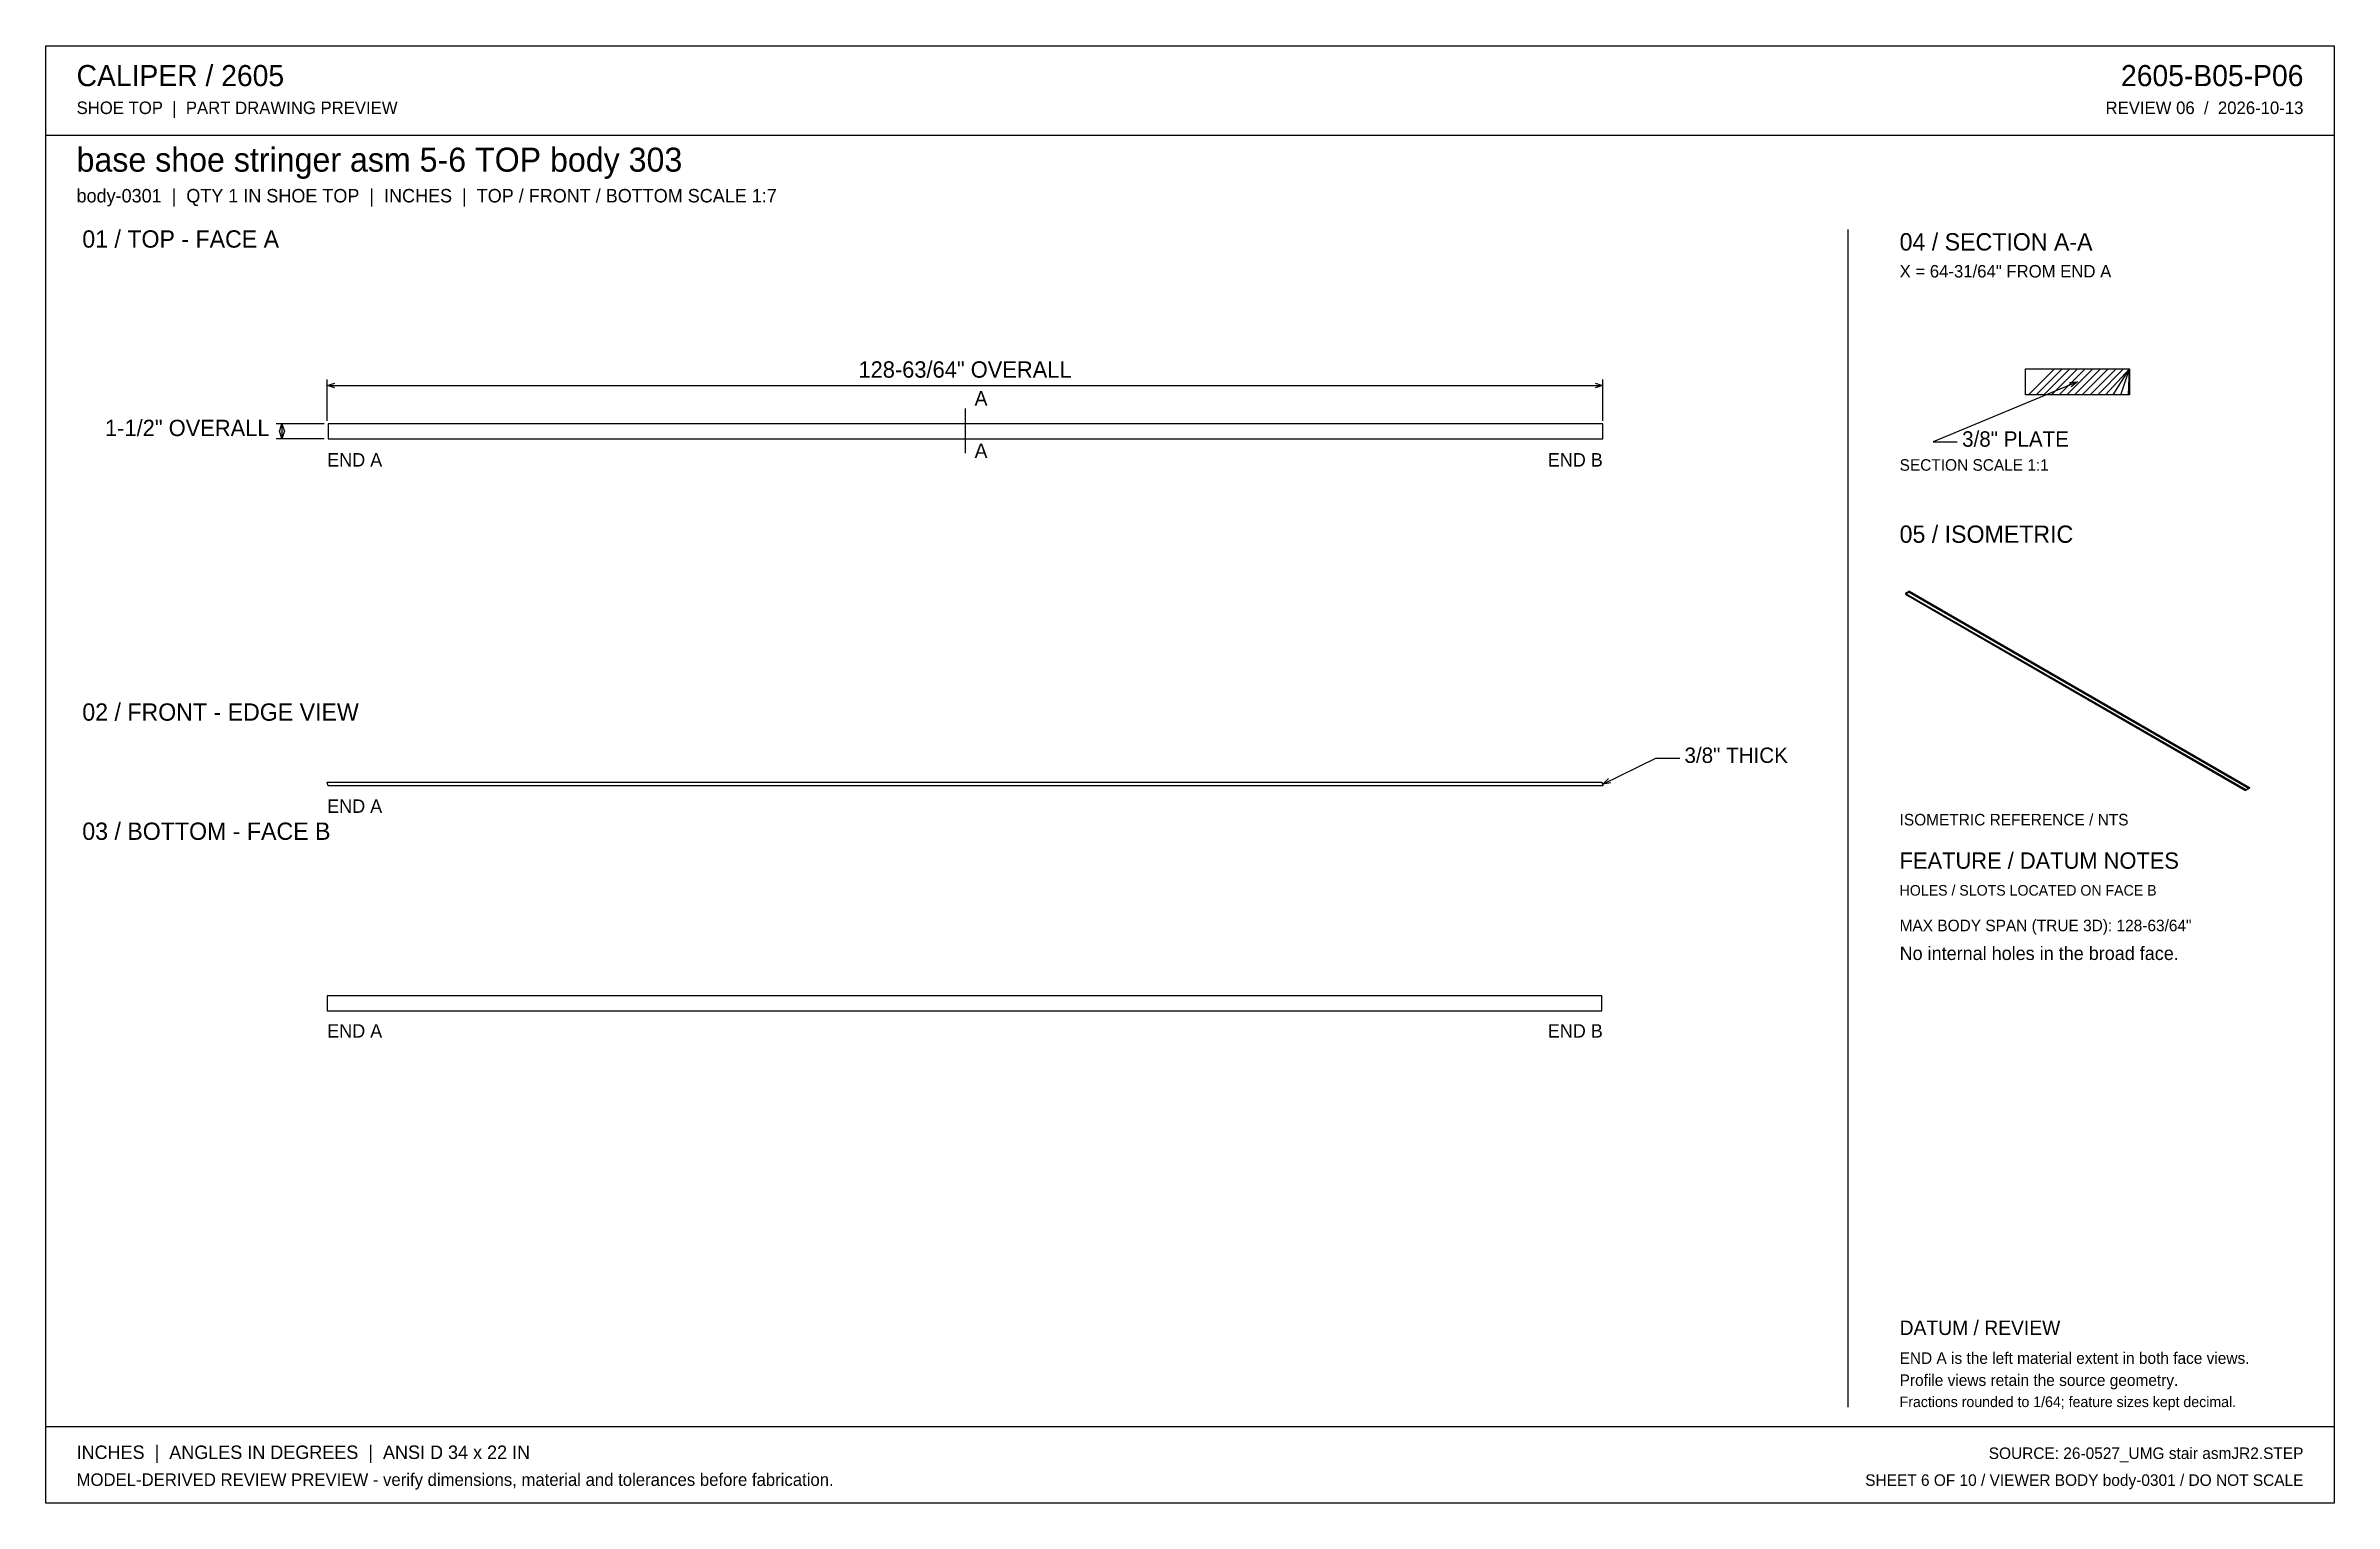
# Model space of a CAD drawing. Header units: inches. Extents: x 3 to 235, y 3 to 151.
import ezdxf
from ezdxf.enums import TextEntityAlignment as Align

# ---------------------------------------------------------------- set-up
doc = ezdxf.new("R2010")
doc.units = ezdxf.units.IN
doc.header["$MEASUREMENT"] = 0

msp = doc.modelspace()

# ---------------------------------------------------------------- linework, layer by layer
at = {"layer": 'ANNOTATION'}
for p, q in [((31.76, 112.75), (31.76, 116.93)), ((31.76, 116.35), (32.54, 116.59)), ((31.76, 116.35), (160.74, 116.35)), ((32.54, 116.1), (31.76, 116.35)), ((159.96, 116.59), (160.74, 116.35)), ((160.74, 116.35), (159.96, 116.1)), ((160.74, 112.75), (160.74, 116.93)), ((208.74, 116.72), (194.15, 110.64)), ((207.92, 116.64), (208.74, 116.72)), ((208.74, 116.72), (208.11, 116.19)), ((96.25, 114.01), (96.25, 109.5)), ((31.47, 112.46), (26.61, 112.46)), ((26.95, 111.68), (27.19, 112.46)), ((27.19, 110.96), (26.95, 111.74)), ((27.19, 112.46), (27.19, 110.96)), ((27.19, 112.46), (27.43, 111.68)), ((27.43, 111.74), (27.19, 110.96)), ((31.47, 110.96), (26.61, 110.96)), ((194.15, 110.64), (196.58, 110.64)), ((160.74, 76.03), (166.09, 78.65)), ((160.74, 76.03), (161.33, 76.6)), ((166.09, 78.65), (168.52, 78.65)), ((161.54, 76.16), (160.74, 76.03))]:
    msp.add_line(p, q, dxfattribs=at)
at = {"layer": 'OUTLINE'}
for p, q in [((3.31, 150.69), (234.69, 150.69)), ((3.31, 3.31), (3.31, 150.69)), ((234.69, 150.69), (234.69, 3.31)), ((3.31, 141.65), (234.69, 141.65)), ((185.5, 132.12), (185.5, 13.03)), ((203.49, 118.03), (213.99, 118.03)), ((203.49, 115.4), (203.49, 118.03)), ((203.78, 115.4), (206.4, 118.03)), ((204.56, 115.4), (207.18, 118.03)), ((205.33, 115.4), (207.96, 118.03)), ((206.11, 115.4), (208.74, 118.03)), ((206.89, 115.4), (209.51, 118.03)), ((207.67, 115.4), (210.29, 118.03)), ((208.44, 115.4), (211.07, 118.03)), ((209.22, 115.4), (211.85, 118.03)), ((210, 115.4), (212.63, 118.03)), ((210.78, 115.4), (213.4, 118.03)), ((211.56, 115.4), (213.99, 118.03)), ((212.33, 115.4), (213.99, 118.03)), ((213.11, 115.4), (213.99, 118.03)), ((213.89, 115.4), (213.99, 118.03)), ((213.99, 118.03), (213.99, 115.4)), ((213.99, 115.4), (203.49, 115.4)), ((160.74, 112.46), (31.87, 112.46)), ((31.87, 112.46), (31.87, 110.96)), ((160.74, 110.96), (160.74, 112.46)), ((31.87, 110.96), (160.74, 110.96)), ((191.33, 95.22), (191.73, 95.45)), ((191.36, 95.32), (191.33, 95.22)), ((191.33, 95.22), (225.71, 75.37)), ((191.76, 95.55), (191.36, 95.32)), ((191.36, 95.32), (225.74, 75.47)), ((191.73, 95.45), (191.76, 95.55)), ((191.73, 95.45), (226.11, 75.6)), ((191.76, 95.55), (226.14, 75.7)), ((31.76, 76.22), (160.63, 76.22)), ((31.87, 75.85), (31.76, 76.22)), ((160.74, 75.85), (31.87, 75.85)), ((160.63, 76.22), (160.74, 75.85)), ((226.11, 75.6), (225.71, 75.37)), ((225.71, 75.37), (225.74, 75.47)), ((225.74, 75.47), (226.14, 75.7)), ((226.14, 75.7), (226.11, 75.6)), ((160.63, 54.61), (31.76, 54.61)), ((31.76, 54.61), (31.76, 53.11)), ((160.63, 53.11), (160.63, 54.61)), ((31.76, 53.11), (160.63, 53.11)), ((3.31, 11.08), (234.69, 11.08)), ((234.69, 3.31), (3.31, 3.31))]:
    msp.add_line(p, q, dxfattribs=at)

# ---------------------------------------------------------------- texts
at = {"layer": 'ANNOTATION'}
for s, height, p in [('CALIPER / 2605', 2.1389, (6.42, 146.61)), ('SHOE TOP  |  PART DRAWING PREVIEW', 1.2639, (6.42, 143.79)), ('base shoe stringer asm 5-6 TOP body 303', 2.4306, (6.42, 137.96)), ('body-0301  |  QTY 1 IN SHOE TOP  |  INCHES  |  TOP / FRONT / BOTTOM SCALE 1:7', 1.3611, (6.42, 134.85)), ('01 / TOP - FACE A', 1.75, (7, 130.28)), ('04 / SECTION A-A', 1.75, (190.75, 129.99)), ('X = 64-31/64" FROM END A', 1.2639, (190.75, 127.26)), ('A', 1.46, (97.22, 114.31)), ('3/8" PLATE', 1.556, (197.07, 110.15)), ('END A', 1.361, (31.76, 108.14)), ('A', 1.46, (97.22, 109.01)), ('SECTION SCALE 1:1', 1.1667, (190.75, 107.72)), ('05 / ISOMETRIC', 1.75, (190.75, 100.43)), ('02 / FRONT - EDGE VIEW', 1.75, (7, 82.44)), ('3/8" THICK', 1.556, (169, 78.17)), ('END A', 1.361, (31.76, 73.12)), ('03 / BOTTOM - FACE B', 1.75, (7, 70.39)), ('ISOMETRIC REFERENCE / NTS', 1.1667, (190.75, 71.85)), ('FEATURE / DATUM NOTES', 1.6528, (190.75, 67.47)), ('HOLES / SLOTS LOCATED ON FACE B', 1.0694, (190.75, 64.75)), ('MAX BODY SPAN (TRUE 3D): 128-63/64"', 1.1667, (190.75, 61.15)), ('No internal holes in the broad face.', 1.3611, (190.75, 58.24)), ('END A', 1.361, (31.76, 50.39)), ('DATUM / REVIEW', 1.4583, (190.75, 20.32)), ('END A is the left material extent in both face views.', 1.1667, (190.75, 17.4)), ('Profile views retain the source geometry.', 1.1667, (190.75, 15.17)), ('Fractions rounded to 1/64; feature sizes kept decimal.', 1.0694, (190.75, 13.03)), ('INCHES  |  ANGLES IN DEGREES  |  ANSI D 34 x 22 IN', 1.3611, (6.42, 7.78)), ('MODEL-DERIVED REVIEW PREVIEW - verify dimensions, material and tolerances before fabrication.', 1.2639, (6.42, 5.06))]:
    msp.add_text(s, height=height, dxfattribs=at).set_placement(p)
for s, height, p in [('2605-B05-P06', 2.1389, (231.58, 146.61)), ('REVIEW 06  /  2026-10-13', 1.2639, (231.58, 143.79)), ('1-1/2" OVERALL', 1.6528, (25.93, 111.22)), ('END B', 1.361, (160.74, 108.14)), ('END B', 1.361, (160.74, 50.39)), ('SOURCE: 26-0527_UMG stair asmJR2.STEP', 1.1667, (231.58, 7.78)), ('SHEET 6 OF 10 / VIEWER BODY body-0301 / DO NOT SCALE', 1.1667, (231.58, 5.06))]:
    msp.add_text(s, height=height, dxfattribs=at).set_placement(p, align=Align.RIGHT)
msp.add_text('128-63/64" OVERALL', height=1.6528, dxfattribs=at).set_placement((96.25, 117.13), align=Align.CENTER)

doc.saveas('drawing.dxf')
